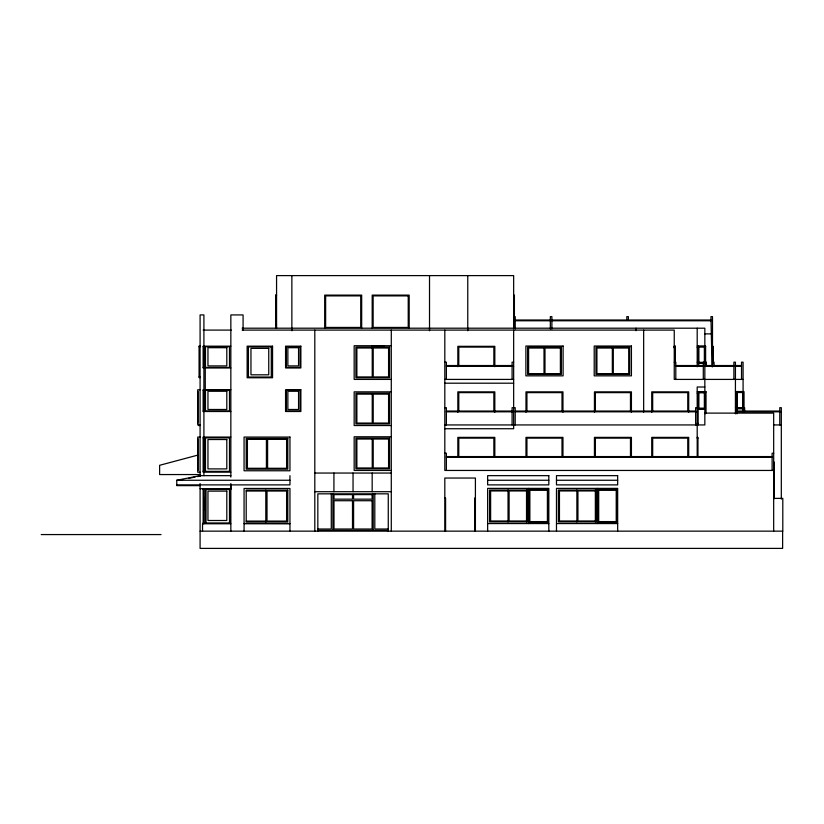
<?xml version="1.0" encoding="UTF-8"?>
<svg xmlns="http://www.w3.org/2000/svg" width="824" height="824" viewBox="0 0 824 824"><rect width="100%" height="100%" fill="white"/><g stroke="black" fill="none" stroke-linecap="round" stroke-linejoin="round"><path stroke-width="1.24" d="M230.844 489.487L230.844 484.883M204.774 509.798L206.021 489.487L206.021 522.962M197.76 455.126L159.619 465.303L159.619 474.552L200.211 474.552M200.088 485.624L176.779 485.624L176.779 480.258L200.088 475.654L230.844 475.654M180.302 480.011L182.753 479.527M188.892 478.311L195.02 477.106M197.482 476.622L199.933 476.138M276.565 295.116L275.618 295.116L275.618 324.934L276.565 324.934M513.651 295.116L514.413 295.116L514.413 328.199M275.803 295.888L276.565 295.888M513.651 295.888L514.413 295.888M513.651 300.812L514.413 300.812M513.651 301.584L514.413 301.584M513.651 316.643L515.206 316.643L515.206 328.961M515.206 320.011L710.937 320.011M515.206 320.773L550.329 320.773M551.884 320.773L710.937 320.773M275.803 327.437L276.565 327.437M513.651 327.437L514.413 327.437M242.153 328.199L704.839 328.199L704.839 424.937L444.816 424.937M203.147 330.094L231.245 330.094M242.153 330.094L674.248 330.094L674.248 379.411L743.083 379.411M704.52 333.885L712.492 333.885M391.287 345.73L354.166 345.73L354.166 379.411L391.287 379.411M200.088 346.029L199.068 346.029L199.068 377.608L200.088 377.608M371.789 346.029L384.025 346.029M674.248 346.029L675.196 346.029L675.196 363.425M697.197 346.029L705.612 346.029L705.612 366.505M230.844 346.173L203.147 346.173L203.147 367.937L230.844 367.937M674.248 346.327L675.196 346.327M712.492 346.327L713.254 346.327L713.254 363.508M674.248 346.616L675.196 346.616M704.839 346.513L705.612 346.533M199.068 346.76L200.088 346.76M203.147 346.677L203.909 346.677M674.248 347.1L675.021 347.1M674.248 347.264L675.196 347.264M697.197 347.398L698.144 347.398M674.248 347.563L675.196 347.563M674.248 347.852L675.196 347.852M444.816 362.169L446.371 362.169L446.371 379.411M513.651 362.169L512.095 362.169L512.095 379.411M674.248 362.169L675.804 362.169L675.804 379.411M697.197 362.169L698.752 362.169M712.492 362.169L714.048 362.169L714.048 366.299M698.742 362.333L704.376 362.333L704.376 346.986L698.742 346.986L698.752 366.299M446.371 365.537L512.095 365.537M674.846 365.537L741.528 365.537M446.371 366.299L512.095 366.299M512.868 366.299L513.651 366.299M675.804 366.299L703.294 366.299M703.768 366.299L733.885 366.299M735.43 366.299L741.528 366.299M203.147 367.432L203.909 367.432M205.258 367.432L229.494 367.432L229.494 346.677L205.258 346.677L205.258 411.011L229.494 411.011L229.494 390.257L205.258 390.257M199.068 376.887L200.088 376.887M444.816 379.411L513.651 379.411M444.816 383.201L513.651 383.201M704.839 387.002L697.197 387.002L697.197 456.548M200.088 389.752L197.76 389.752L197.76 424.937L200.088 424.937M230.844 389.752L203.147 389.752L203.147 411.506L230.844 411.506M203.147 390.257L203.909 390.257M704.839 391.554L705.787 391.472L705.787 413.308M735.43 391.554L743.845 391.554L743.845 412.031M704.839 391.688L705.787 391.688M391.287 391.853L354.166 391.853L354.166 425.534L391.287 425.534M697.197 391.853L705.612 391.853M704.839 392.162L705.612 392.193M704.839 392.337L705.612 392.358M697.197 393.223L698.144 393.223M444.816 407.684L446.371 407.684L446.371 424.937M697.197 407.684L695.641 407.684L695.641 424.937M735.43 407.684L736.986 407.684M736.986 407.849L742.609 407.849L742.609 392.512L736.986 392.512L736.986 413.844M203.147 411.011L203.909 411.011M446.371 411.052L512.095 411.052M515.206 411.052L695.641 411.052M736.986 411.052L779.772 411.052M446.371 411.815L512.095 411.815M512.868 411.815L513.651 411.815M515.206 411.815L695.641 411.815M696.414 411.815L697.197 411.815M736.986 411.815L779.772 411.815M780.544 411.815L781.317 411.815M704.839 412.948L705.612 412.948M704.839 413.112L773.674 413.112L773.674 531.15M704.839 413.607L705.612 413.607L705.612 391.688M697.197 423.371L698.144 423.371M773.479 424.937L781.317 424.937M198.502 425.236L200.088 425.236M198.502 425.534L200.088 425.534M444.816 428.727L513.651 428.727L513.651 330.094M391.287 436.772L354.166 436.772L354.166 470.452L391.287 470.452M200.088 437.07L197.76 437.07L197.76 472.255L200.088 472.255M230.844 437.07L203.147 437.07L203.147 472.162L230.844 472.162M697.197 437.379L697.959 437.379L697.959 457.073M203.147 437.884L203.909 437.884M697.197 438.141L697.959 438.141M444.816 453.21L446.371 453.21L446.371 470.452M773.674 453.21L772.119 453.21L772.119 470.452M446.371 456.578L772.119 456.578M446.371 457.341L772.119 457.341M773.674 462.161L774.333 462.161L774.333 498.376M773.674 470.452L444.816 470.452L444.816 330.094M203.147 471.359L203.909 471.359M314.809 473.048L391.287 473.048M176.779 480.258L289.955 480.258M487.643 480.258L548.825 480.258M556.478 480.258L617.66 480.258M176.779 484.883L289.955 484.883L289.955 475.654M200.088 488.673L230.844 488.673M203.147 489.487L203.909 489.487M508.037 490.95L490.62 490.95L490.62 520.995L508.037 520.995M526.526 490.95L509.098 490.95L509.098 520.995L526.526 520.995M576.872 490.95L559.455 490.95L559.455 520.995L576.872 520.995M595.35 490.95L577.933 490.95L577.933 520.995L595.35 520.995M246.211 491.032L265.812 491.032M314.809 491.701L391.287 491.701M444.816 498.067L445.588 498.067L445.588 531.15M475.407 498.067L474.645 498.067L474.645 531.15M773.674 498.376L782.8 498.376L782.8 531.15L200.088 531.15M474.645 498.839L475.407 498.839M246.211 521.087L265.812 521.087M203.147 522.962L203.909 522.962M487.643 523.559L548.825 523.559M556.478 523.559L617.66 523.559M230.844 523.765L202.529 523.765L202.529 531.15M317.837 529.018L331.289 529.018L331.289 493.834M388.259 529.018L374.807 529.018L374.807 493.834M317.837 530.388L388.259 530.388M474.645 530.388L475.407 530.388M41.2 534.57L161.041 534.57M712.06 366.762L710.937 316.643L712.492 316.643L712.492 366.762M782.625 531.15L782.625 548.393L200.088 548.393L200.088 483.575M781.317 499.159L781.317 407.684L779.772 407.684L779.772 424.937M774.261 491.094L774.261 498.736M744.639 407.684L744.639 411.815M743.567 391.554L743.567 408.807L736.522 408.807L736.522 391.554M743.083 412.031L743.083 362.169L741.528 362.169L741.528 379.411M736.378 391.554L736.378 411.907M735.43 413.844L735.43 362.169L733.885 362.169L733.885 379.411M706.395 366.299L706.395 362.169L703.294 362.169L703.294 379.411M705.323 346.029L705.323 363.291L698.289 363.291L698.289 346.029M705.323 391.688L705.323 409.116L698.289 409.116L698.289 391.853M698.144 346.029L698.144 362.57M698.144 391.853L698.144 424.937M697.197 328.199L697.197 366.762M688.71 412.206L688.71 391.853L651.733 391.853L651.733 412.206M688.71 456.455L688.71 437.379L651.733 437.379L651.733 456.455M687.762 411.557L687.762 392.626L652.68 392.626L652.68 411.557M687.762 457.073L687.762 438.141L652.68 438.141L652.68 457.073M675.021 346.327L675.021 363.508M643.657 330.094L643.657 412.113M636.015 328.199L636.015 330.743M631.421 412.206L631.421 391.853L594.444 391.853L594.444 412.206M631.421 456.455L631.421 437.379L594.444 437.379L594.444 456.455M630.473 411.557L630.473 392.626L595.391 392.626L595.391 411.557M630.473 457.073L630.473 438.141L595.391 438.141L595.391 457.073M628.362 320.34L628.362 316.643L626.817 316.643L626.817 320.34M617.66 531.15L617.66 488.385L556.478 488.385L556.478 531.15M597.266 488.385L597.266 523.559M595.35 490.033L595.35 521.911M576.872 490.033L576.872 521.911M562.957 412.206L562.957 391.853L525.98 391.853L525.98 412.206M562.957 456.455L562.957 437.379L525.98 437.379L525.98 456.455M562.009 411.557L562.009 392.626L526.927 392.626L526.927 411.557M562.009 457.073L562.009 438.141L526.927 438.141L526.927 457.073M551.884 328.961L551.884 316.643L550.329 316.643L550.329 328.961M548.825 531.15L548.825 488.385L487.643 488.385L487.643 531.15M528.431 488.385L528.431 523.559M526.526 490.033L526.526 521.911M515.206 424.937L515.206 407.684L512.095 407.684L512.095 424.937M513.651 328.199L513.651 275.607L276.565 275.607L276.565 328.199M508.037 490.033L508.037 521.911M494.822 366.69L494.822 346.327L457.835 346.327L457.835 366.69M494.822 412.206L494.822 391.853L457.835 391.853L457.835 412.206M494.822 456.455L494.822 437.379L457.835 437.379L457.835 456.455M493.864 366.031L493.864 347.1L458.783 347.1L458.783 366.031M493.864 411.557L493.864 392.626L458.783 392.626L458.783 411.557M493.864 457.073L493.864 438.141L458.783 438.141L458.783 457.073M475.407 531.15L475.407 478.044L444.816 478.044L444.816 531.15M467.764 275.607L467.764 330.764M429.52 275.607L429.52 330.764M409.178 328.199L409.178 295.116L372.191 295.116L372.191 328.199M391.287 330.094L391.287 531.15M388.259 531.15L388.259 493.834L317.837 493.834L317.837 531.15M373.21 493.834L373.21 530.388M372.17 473.048L372.17 491.701M361.674 328.199L361.674 295.116L324.687 295.116L324.687 328.199M353.043 473.048L353.043 491.701M333.926 473.048L333.926 491.701M332.886 493.834L332.886 530.388M314.809 330.094L314.809 531.15M291.861 275.607L291.861 330.764M289.955 531.15L289.955 488.467L244.069 488.467L244.069 531.15M275.803 295.116L275.803 328.199M267.604 439.347L267.604 468.289M266.409 439.347L266.409 468.289M265.812 490.115L265.812 522.004M243.08 330.094L243.08 314.923L230.844 314.923L230.844 477.096M230.844 483.523L230.844 531.15M229.494 489.487L229.494 522.962M205.464 346.677L205.464 367.432M205.464 390.257L205.464 411.011M205.464 437.884L205.464 471.359M203.909 475.654L203.909 314.923L200.088 314.923L200.088 476.396M203.909 488.673L203.909 523.765M203.147 488.673L203.147 523.765M197.956 391.4L197.956 423.279M197.956 438.718L197.956 470.607M360.727 295.888L325.635 295.888L325.635 327.437L360.727 327.437L360.727 295.888M408.23 295.888L373.138 295.888L373.138 327.437L408.23 327.437L408.23 295.888M563.101 346.029L525.887 346.029L525.887 375.847L563.101 375.847L563.101 346.029M631.421 346.029L594.207 346.029L594.207 375.847L631.421 375.847L631.421 346.029M272.559 346.173L247.148 346.173L247.148 377.763L272.559 377.763L272.559 346.173M300.863 346.173L285.567 346.173L285.567 367.937L300.863 367.937L300.863 346.173M704.602 346.513L698.515 346.513L698.515 362.807L704.602 362.807L704.602 346.513M300.101 346.677L286.33 346.677L286.33 367.432L300.101 367.432L300.101 346.677M271.292 346.914L248.415 346.914L248.415 377.031L271.292 377.031L271.292 346.914M389.546 347.12L355.906 347.12L355.906 377.825L389.546 377.825L389.546 347.12M561.36 347.264L527.628 347.264L527.628 374.436L561.36 374.436L561.36 347.264M629.68 347.264L595.948 347.264L595.948 374.436L629.68 374.436L629.68 347.264M226.806 347.697L207.957 347.697L207.957 365.908L226.806 365.908L226.806 347.697M298.566 347.697L287.864 347.697L287.864 365.908L298.566 365.908L298.566 347.697M372.242 347.996L356.874 347.996L356.874 376.939L372.242 376.939L372.242 347.996M388.578 347.996L373.21 347.996L373.21 376.939L388.578 376.939L388.578 347.996M544.015 348.037L528.596 348.037L528.596 373.653L544.015 373.653L544.015 348.037M560.392 348.037L544.983 348.037L544.983 373.653L560.392 373.653L560.392 348.037M612.335 348.037L596.916 348.037L596.916 373.653L612.335 373.653L612.335 348.037M628.712 348.037L613.303 348.037L613.303 373.653L628.712 373.653L628.712 348.037M268.748 348.377L250.96 348.377L250.96 374.817L268.748 374.817L268.748 348.377M300.863 389.752L285.567 389.752L285.567 411.506L300.863 411.506L300.863 389.752M300.101 390.257L286.33 390.257L286.33 411.011L300.101 411.011L300.101 390.257M226.806 391.266L207.957 391.266L207.957 409.487L226.806 409.487L226.806 391.266M298.566 391.266L287.864 391.266L287.864 409.487L298.566 409.487L298.566 391.266M742.846 392.028L736.749 392.028L736.749 408.333L742.846 408.333L742.846 392.028M704.602 392.337L698.515 392.337L698.515 408.632L704.602 408.632L704.602 392.337M704.376 392.811L698.742 392.811L698.742 408.158L704.376 408.158L704.376 392.811M389.546 393.244L355.906 393.244L355.906 423.948L389.546 423.948L389.546 393.244M372.242 394.13L356.874 394.13L356.874 423.072L372.242 423.072L372.242 394.13M388.578 394.13L373.21 394.13L373.21 423.072L388.578 423.072L388.578 394.13M289.955 437.07L244.069 437.07L244.069 470.762L289.955 470.762L289.955 437.07M229.494 437.884L205.258 437.884L205.258 471.359L229.494 471.359L229.494 437.884M389.546 438.162L355.906 438.162L355.906 468.866L389.546 468.866L389.546 438.162M287.803 438.461L246.211 438.461L246.211 469.165L287.803 469.165L287.803 438.461M372.242 439.038L356.874 439.038L356.874 467.981L372.242 467.981L372.242 439.038M388.578 439.038L373.21 439.038L373.21 467.981L388.578 467.981L388.578 439.038M286.608 439.347L247.406 439.347L247.406 468.289L286.608 468.289L286.608 439.347M226.806 439.522L207.957 439.522L207.957 468.897L226.806 468.897L226.806 439.522M548.825 475.654L487.643 475.654L487.643 484.883L548.825 484.883L548.825 475.654M617.66 475.654L556.478 475.654L556.478 484.883L617.66 484.883L617.66 475.654M548.115 489.353L529.152 489.353L529.152 522.581L548.115 522.581L548.115 489.353M616.939 489.353L597.977 489.353L597.977 522.581L616.939 522.581L616.939 489.353M230.257 489.487L205.258 489.487L205.258 522.962L230.257 522.962L230.257 489.487M287.803 490.115L246.211 490.115L246.211 522.004L287.803 522.004L287.803 490.115M527.587 490.033L489.559 490.033L489.559 521.911L527.587 521.911L527.587 490.033M596.411 490.033L558.384 490.033L558.384 521.911L596.411 521.911L596.411 490.033M547.394 490.332L529.863 490.332L529.863 521.602L547.394 521.602L547.394 490.332M616.228 490.332L598.698 490.332L598.698 521.602L616.228 521.602L616.228 490.332M226.806 491.125L207.957 491.125L207.957 520.5L226.806 520.5L226.806 491.125M286.608 491.032L267.007 491.032L267.007 521.087L286.608 521.087L286.608 491.032M352.497 494.606L333.988 494.606L333.988 499.159L352.497 499.159L352.497 494.606M372.108 494.606L353.599 494.606L353.599 499.159L372.108 499.159L372.108 494.606M352.497 500.714L333.988 500.714L333.988 529.018L352.497 529.018L352.497 500.714M372.108 500.714L353.599 500.714L353.599 529.018L372.108 529.018L372.108 500.714M289.955 523.559L244.069 523.559L289.955 523.652"/></g></svg>
